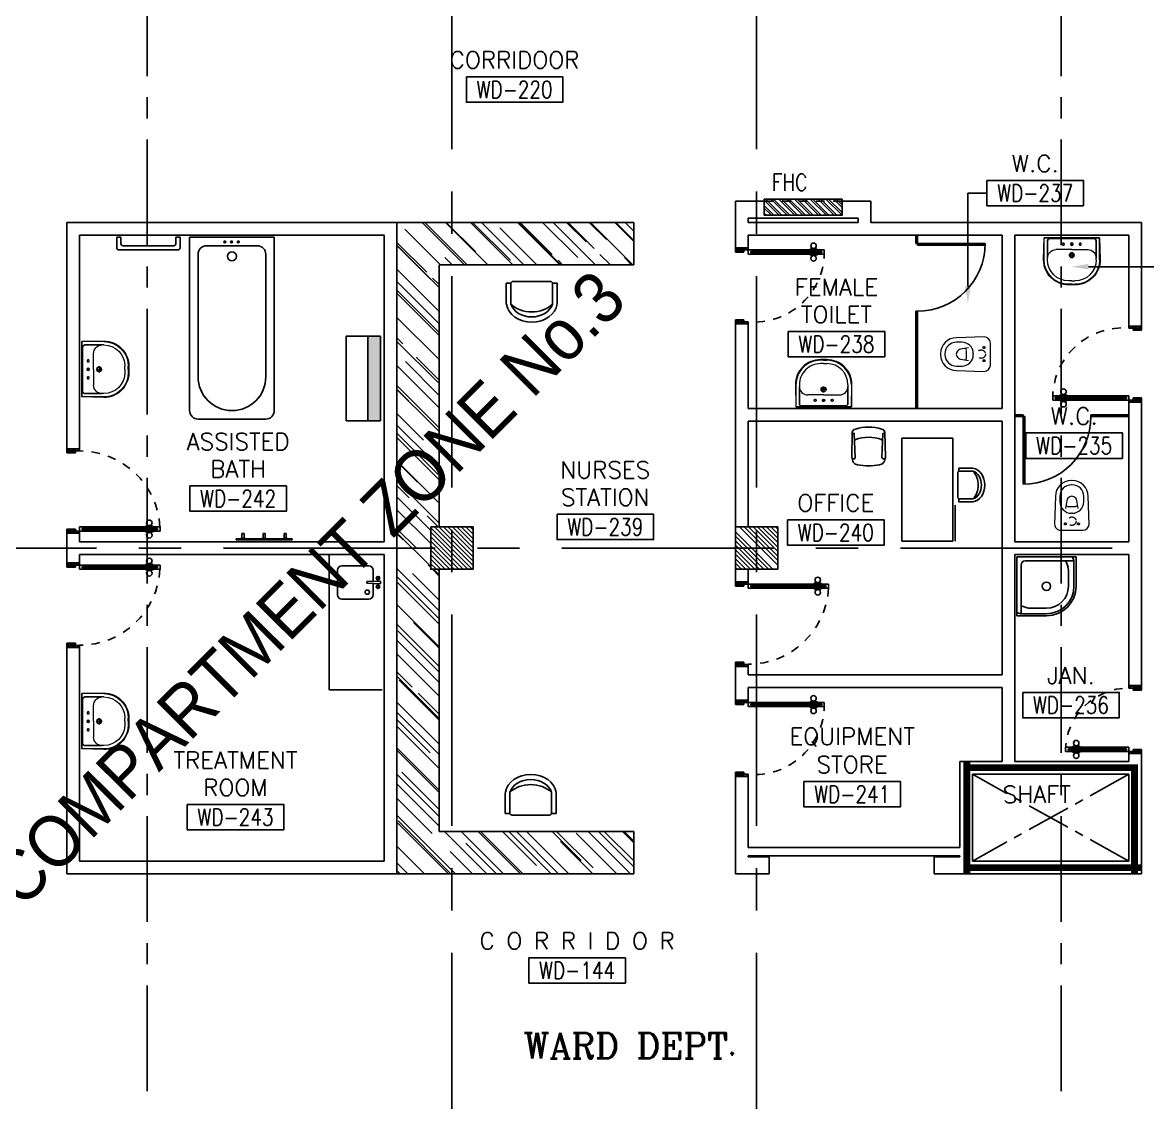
# Model space of a CAD drawing. Extents: x 88852.7 to 88945.7, y 39921.6 to 40001.1.
# Drawn here: x 88912.14 to 88925.43, y 39966.34 to 39979.11 of the extents above; entities that cross this region are included whole.
import ezdxf
from ezdxf.enums import TextEntityAlignment as Align

# ---------------------------------------------------------------- set-up
doc = ezdxf.new("R2010")
doc.units = 0
doc.header["$MEASUREMENT"] = 0
for name, pattern in [('CENTER', [2, 1.25, -0.25, 0.25, -0.25]), ('CENTER2', [1.125, 0.75, -0.125, 0.125, -0.125]), ('CENTERX2', [4, 2.5, -0.5, 0.5, -0.5]), ('DASHED', [0.75, 0.5, -0.25]), ('HIDDEN', [0.375, 0.25, -0.125]), ('HIDDEN2', [0.1875, 0.125, -0.0625])]:
    doc.linetypes.add(name, pattern=pattern)
doc.layers.get('0').update_dxf_attribs({"linetype": 'CONTINUOUS'})
for name, color, linetype in [('A-FUR-ACCES', 11, 'CONTINUOUS'), ('A-TILES', 144, 'CONTINUOUS'), ('AXES', 11, 'CENTERX2'), ('AXES1', 11, 'CENTER'), ('COL', 2, 'CONTINUOUS'), ('COUNTER', 3, 'CONTINUOUS'), ('DOOR', 7, 'CONTINUOUS'), ('FHC', 4, 'CONTINUOUS'), ('FireCompart', 7, 'DASHED'), ('FIX', 3, 'CONTINUOUS'), ('FMCHAIR', 3, 'CONTINUOUS'), ('FMDESK', 4, 'CONTINUOUS'), ('HAT', 8, 'CONTINUOUS'), ('INSUL', 4, 'CONTINUOUS'), ('ME-FIX', 7, 'CONTINUOUS'), ('PART', 5, 'CONTINUOUS'), ('RM-BOX', 4, 'CONTINUOUS'), ('RM-NAME', 2, 'CONTINUOUS'), ('RM-NO', 2, 'CONTINUOUS'), ('TXT1', 2, 'CONTINUOUS'), ('WALL', 2, 'CONTINUOUS')]:
    doc.layers.add(name, color=color, linetype=linetype)
doc.styles.add('ROMANC', font='romanc', dxfattribs={"height": 0.1})
doc.styles.add('ROMANS', font='ROMANS.shx', dxfattribs={"width": 0.6})
doc.styles.add('TTXT', font='swisse.ttf', dxfattribs={"width": 0.6})

# ---------------------------------------------------------------- blocks, each defined once
blk = doc.blocks.new('RM1')
at = {"layer": 'RM-BOX'}
blk.add_lwpolyline([(570, -200), (-570, -200), (-570, -500), (570, -500)], close=True, dxfattribs=at)
at = {"layer": 'RM-NAME', "style": 'ROMANS'}
for tag, p in [('ROOMNAME1', (0, 324)), ('ROOMNAME2', (0, 0))]:
    blk.add_attdef(tag, text='', height=200, dxfattribs=at).set_placement(p, align=Align.MIDDLE)
at = {"layer": 'RM-NO', "style": 'ROMANS', "width": 0.8}
blk.add_attdef('ROOMNO', text='', height=200, dxfattribs=at).set_placement((0, -350), align=Align.MIDDLE)
blk = doc.blocks.new('DESK-O')
for p, q in [((0, 0), (1, 0)), ((0, -1), (0, 0)), ((1, 0), (1, -1)), ((1, -1), (0, -1)), ((1, -1.05), (0.65, -1.05))]:
    blk.add_line(p, q)
blk = doc.blocks.new('DOOR80')
at = {"layer": 'DOOR', "color": 0, "linetype": 'ByBlock'}
for p, q in [((-91, 805), (-91, 740)), ((-82, 805), (-91, 805)), ((-82, 728), (-82, 818)), ((-75, 818), (-82, 818)), ((-82, 805), (-82, 740)), ((-75, 850), (-75, 900)), ((-75, 900), (-25, 900)), ((-25, 900), (-75, 900)), ((-58, 850), (-75, 850)), ((-58, 850), (-58, 870)), ((-42, 870), (-58, 870)), ((-42, 850), (-42, 870)), ((-25, 850), (-42, 850)), ((-25, 850), (-25, 900)), ((-25, 818), (-18, 818)), ((-18, 728), (-18, 818)), ((-18, 805), (-18, 740)), ((-18, 805), (-9, 805)), ((-9, 805), (-9, 740)), ((-82, 740), (-91, 740)), ((-75, 728), (-82, 728)), ((-25, 728), (-18, 728)), ((-18, 740), (-9, 740)), ((-800, 150), (-800, 0)), ((-800, 150), (-775, 150)), ((-800, 0), (-800, 150)), ((-775, 150), (-775, 100)), ((-75, 200), (-58, 200)), ((-75, 150), (-75, 200)), ((-75, 150), (-25, 150)), ((-58, 200), (-58, 180)), ((-58, 180), (-42, 180)), ((-42, 200), (-25, 200)), ((-42, 180), (-42, 200)), ((-25, 200), (-25, 150)), ((0, 150), (-25, 150)), ((-25, 150), (-25, 100)), ((0, 0), (0, 150)), ((0, 150), (0, 0)), ((-750, 0), (-800, 0)), ((-775, 100), (-750, 100)), ((-750, 100), (-750, 0)), ((-50, 100), (-50, 0)), ((-25, 100), (-50, 100)), ((-50, 0), (0, 0))]:
    blk.add_line(p, q, dxfattribs=at)
at = {"layer": 'DOOR', "linetype": 'ByBlock'}
for p, q in [((-75, 850), (-75, 200)), ((-58, 200), (-58, 850)), ((-42, 200), (-42, 850)), ((-25, 200), (-25, 850))]:
    blk.add_line(p, q, dxfattribs=at)
at = {"layer": 'DOOR', "color": 9, "linetype": 'ByBlock'}
for p, q in [((-750, 0), (-800, 114)), ((-750, 0), (-800, 40)), ((-750, 0), (-763, 100)), ((-50, 0), (0, 114)), ((-50, 0), (-37, 100)), ((-50, 0), (0, 40))]:
    blk.add_line(p, q, dxfattribs=at)
at = {"layer": 'DOOR', "color": 0, "linetype": 'ByBlock'}
for centre in [(-124, 773), (24, 773)]:
    blk.add_circle(centre, 32.4, dxfattribs=at)
at = {"layer": 'DOOR', "linetype": 'HIDDEN', "ltscale": 0.5}
blk.add_arc((-25, 150), 750, 90, 180, dxfattribs=at)
at = {"layer": 'DOOR', "color": 9, "linetype": 'ByBlock'}
for centre, radius, start, end in [((-750, 0), 154, 103.7142, 108.8947), ((-50, 0), 154, 71.1053, 76.2858), ((-750, 0), 134, 100.72, 111.8402), ((-750, 0), 94.4, 90, 121.9818), ((-750, 0), 74.4, 90, 132.2236), ((-750, 0), 54.4, 90, 156.7926), ((-750, 0), 34.4, 90, 180), ((-750, 0), 14.4, 90, 180), ((-50, 0), 94.4, 58.0182, 90), ((-50, 0), 74.4, 47.7764, 90), ((-50, 0), 54.4, 23.2074, 90), ((-50, 0), 34.4, 0, 90), ((-50, 0), 14.4, 0, 90), ((-50, 0), 134, 68.1598, 79.28), ((-50, 0), 114, 64.0838, 77.3774)]:
    blk.add_arc(centre, radius, start, end, dxfattribs=at)
blk = doc.blocks.new('CHR3')
for p, q in [((-0.039, 0.5), (-0.558, 0.5)), ((-0.039, 0.5), (-0.039, 0.412)), ((-0.05, 0.412), (-0.558, 0.412)), ((0, 0.362), (0, -0.362)), ((-0.05, -0.412), (-0.558, -0.412)), ((-0.039, -0.411), (-0.039, -0.5)), ((-0.039, -0.5), (-0.553, -0.5))]:
    blk.add_line(p, q)
for centre, radius, start, end in [((-0.497, 0), 0.503, 97.0495, 263.5769), ((-0.446, 0), 0.427, 105.249, 254.751), ((-0.212, 0), 0.538, 130.0756, 229.9244), ((-0.05, 0.362), 0.05, 0, 90), ((-0.05, -0.362), 0.05, 270, 0)]:
    blk.add_arc(centre, radius, start, end)
blk = doc.blocks.new('DOOR90')
at = {"layer": 'DOOR', "linetype": 'ByBlock'}
for p, q in [((0, 0), (-150, 0)), ((-200, -25), (-1000, -25)), ((-200, -42), (-1000, -42)), ((-200, -58), (-1000, -58)), ((-1000, -75), (-200, -75))]:
    blk.add_line(p, q, dxfattribs=at)
at = {"layer": 'DOOR', "color": 0, "linetype": 'ByBlock'}
for p, q in [((-150, 0), (-150, -25)), ((-150, 0), (0, 0)), ((0, -50), (0, 0)), ((-1050, -25), (-1050, -75)), ((-1050, -75), (-1050, -25)), ((-1000, -25), (-1050, -25)), ((-1000, -75), (-1050, -75)), ((-1020, -42), (-1020, -58)), ((-1000, -42), (-1020, -42)), ((-1000, -58), (-1020, -58)), ((-1000, -25), (-1000, -42)), ((-1000, -58), (-1000, -75)), ((-968, -25), (-968, -18)), ((-878, -18), (-968, -18)), ((-968, -75), (-968, -82)), ((-878, -82), (-968, -82)), ((-955, -18), (-955, -9)), ((-955, -9), (-890, -9)), ((-955, -18), (-890, -18)), ((-955, -82), (-955, -91)), ((-955, -82), (-890, -82)), ((-955, -91), (-890, -91)), ((-890, -18), (-890, -9)), ((-890, -82), (-890, -91)), ((-878, -25), (-878, -18)), ((-878, -75), (-878, -82)), ((-200, -42), (-200, -25)), ((-200, -25), (-150, -25)), ((-180, -42), (-200, -42)), ((-200, -75), (-200, -58)), ((-200, -58), (-180, -58)), ((-150, -75), (-200, -75)), ((-180, -58), (-180, -42)), ((-150, -75), (-150, -25)), ((-150, -25), (-100, -25)), ((-100, -25), (-100, -50)), ((-100, -50), (0, -50)), ((-150, -900), (-150, -875)), ((-150, -875), (-100, -875)), ((0, -900), (-150, -900)), ((-150, -900), (0, -900)), ((-100, -850), (0, -850)), ((-100, -875), (-100, -850)), ((0, -850), (0, -900))]:
    blk.add_line(p, q, dxfattribs=at)
at = {"layer": 'DOOR', "color": 9, "linetype": 'ByBlock'}
for p, q in [((0, -50), (-114, 0)), ((0, -50), (-40, 0)), ((0, -50), (-100, -37)), ((0, -850), (-114, -900)), ((0, -850), (-100, -863)), ((0, -850), (-40, -900))]:
    blk.add_line(p, q, dxfattribs=at)
at = {"layer": 'DOOR', "color": 0, "linetype": 'ByBlock'}
for centre in [(-923, 24), (-923, -124)]:
    blk.add_circle(centre, 32.4, dxfattribs=at)
at = {"layer": 'DOOR', "color": 9, "linetype": 'ByBlock'}
for centre, radius, start, end in [((0, -50), 74.4, 137.7764, 180), ((0, -50), 54.4, 113.2074, 180), ((0, -50), 154, 161.1053, 166.2858), ((0, -50), 134, 158.1598, 169.28), ((0, -50), 114, 154.0838, 167.3774), ((0, -50), 94.4, 148.0182, 180), ((0, -50), 34.4, 90, 180), ((0, -50), 14.4, 90, 180), ((0, -850), 154, 193.7142, 198.8947), ((0, -850), 134, 190.72, 201.8402), ((0, -850), 94.4, 180, 211.9818), ((0, -850), 74.4, 180, 222.2236), ((0, -850), 54.4, 180, 246.7926), ((0, -850), 34.4, 180, 270), ((0, -850), 14.4, 180, 270)]:
    blk.add_arc(centre, radius, start, end, dxfattribs=at)
at = {"layer": 'DOOR', "linetype": 'HIDDEN', "ltscale": 0.5}
blk.add_arc((-222, -50), 828, 178.2701, 275.003, dxfattribs=at)
blk = doc.blocks.new('DOOR-10')
at = {"layer": 'DOOR', "color": 0, "linetype": 'ByBlock'}
for p, q in [((-26, 1100), (-76, 1100)), ((-76, 1100), (-26, 1100)), ((-76, 1050), (-76, 1100)), ((-43, 1070), (-59, 1070)), ((-59, 1050), (-59, 1070)), ((-43, 1050), (-43, 1070)), ((-26, 1050), (-26, 1100)), ((-83, 1005), (-92, 1005)), ((-92, 1005), (-92, 940)), ((-83, 940), (-92, 940)), ((-76, 1018), (-83, 1018)), ((-83, 928), (-83, 1018)), ((-83, 1005), (-83, 940)), ((-59, 1050), (-76, 1050)), ((-26, 1050), (-43, 1050)), ((-26, 1018), (-18, 1018)), ((-18, 928), (-18, 1018)), ((-18, 1005), (-9, 1005)), ((-18, 1005), (-18, 940)), ((-18, 940), (-9, 940)), ((-9, 1005), (-9, 940)), ((-76, 928), (-83, 928)), ((-26, 928), (-18, 928)), ((-1001, 0), (-1001, 150)), ((-1001, 150), (-976, 150)), ((-1001, 150), (-1001, 0)), ((-976, 150), (-976, 100)), ((-76, 200), (-59, 200)), ((-76, 150), (-76, 200)), ((-76, 150), (-26, 150)), ((-59, 200), (-59, 180)), ((-59, 180), (-43, 180)), ((-43, 200), (-26, 200)), ((-43, 180), (-43, 200)), ((-26, 200), (-26, 150)), ((-1, 150), (-26, 150)), ((-26, 150), (-26, 100)), ((-951, 0), (-1001, 0)), ((-976, 100), (-951, 100)), ((-951, 100), (-951, 0)), ((-51, 100), (-51, 0)), ((-26, 100), (-51, 100)), ((-51, 0), (-1, 0))]:
    blk.add_line(p, q, dxfattribs=at)
at = {"layer": 'DOOR', "linetype": 'ByBlock'}
for p, q in [((-76, 1050), (-76, 200)), ((-59, 200), (-59, 1050)), ((-43, 200), (-43, 1050)), ((-26, 200), (-26, 1050))]:
    blk.add_line(p, q, dxfattribs=at)
at = {"layer": 'DOOR', "color": 9, "linetype": 'ByBlock'}
for p, q in [((-1, 0), (-1, 150)), ((-951, 0), (-1001, 114)), ((-951, 0), (-1001, 40)), ((-951, 0), (-964, 100)), ((-51, 0), (-1, 114)), ((-51, 0), (-37, 100)), ((-51, 0), (-1, 40))]:
    blk.add_line(p, q, dxfattribs=at)
at = {"layer": 'DOOR', "color": 0, "linetype": 'ByBlock'}
for centre in [(-124, 973), (23, 973)]:
    blk.add_circle(centre, 32.4, dxfattribs=at)
at = {"layer": 'DOOR', "linetype": 'HIDDEN', "ltscale": 0.5}
blk.add_arc((-23, 149), 952, 93.1482, 179.9482, dxfattribs=at)
at = {"layer": 'DOOR', "color": 9, "linetype": 'ByBlock'}
for centre, radius, start, end in [((-951, 0), 154, 103.7142, 108.8947), ((-51, 0), 154, 71.1053, 76.2858), ((-951, 0), 134, 100.72, 111.8402), ((-951, 0), 94.4, 90, 121.9818), ((-951, 0), 74.4, 90, 132.2236), ((-951, 0), 54.4, 90, 156.7926), ((-951, 0), 34.4, 90, 180), ((-951, 0), 14.4, 90, 180), ((-51, 0), 94.4, 58.0182, 90), ((-51, 0), 74.4, 47.7764, 90), ((-51, 0), 54.4, 23.2074, 90), ((-51, 0), 34.4, 0, 90), ((-51, 0), 14.4, 0, 90), ((-51, 0), 134, 68.1598, 79.28), ((-51, 0), 114, 64.0838, 77.3774)]:
    blk.add_arc(centre, radius, start, end, dxfattribs=at)
blk = doc.blocks.new('CHR2')
for p, q in [((-0.947, 0.386), (-0.937, 0.42)), ((-0.861, 0.48), (-0.229, 0.5)), ((-0.836, 0.425), (-0.836, 0.475)), ((-0.834, 0.423), (-0.215, 0.396)), ((-0.183, 0.469), (-0.183, 0.436)), ((-0.947, -0.386), (-0.937, -0.42)), ((-0.861, -0.48), (-0.223, -0.499)), ((-0.836, -0.425), (-0.836, -0.481)), ((-0.834, -0.423), (-0.215, -0.396)), ((-0.183, -0.469), (-0.183, -0.436))]:
    blk.add_line(p, q)
for centre, radius, start, end in [((0.442, 0), 1.442, 164.4748, 195.5252), ((-0.857, 0.397), 0.0833, 92.5404, 163.5801), ((-0.834, 0.425), 0.00208, 180, 267.4596), ((0.516, 0), 1.253, 161.5812, 198.4188), ((-0.219, 0.466), 0.0359, 3.8781, 106.7041), ((-0.214, 0.428), 0.0319, 268.1708, 14.5154), ((-0.184, 0.325), 0.154, 359.6456, 90.3755), ((-1.747, 0), 1.747, 349.2995, 10.7005), ((-0.857, -0.397), 0.0833, 196.4199, 267.4596), ((-0.834, -0.425), 0.00208, 92.5404, 180), ((-0.215, -0.468), 0.0316, 255.3205, 359.2331), ((-0.214, -0.428), 0.0319, 345.4846, 91.8292), ((-0.184, -0.325), 0.154, 269.6202, 0.3544)]:
    blk.add_arc(centre, radius, start, end)
blk = doc.blocks.new('COL50')
at = {"layer": 'COL'}
blk.add_lwpolyline([(-250, 250), (-250, -250), (250, -250), (250, 250)], close=True, dxfattribs=at)
blk = doc.blocks.new('*X574')
at = {"color": 0}
for p, q in [((235129, 162738), (235580, 163190)), ((235129, 162792), (235527, 163190)), ((235129, 162845), (235474, 163190)), ((235129, 162898), (235421, 163190)), ((235129, 162951), (235368, 163190)), ((235129, 163004), (235315, 163190)), ((235129, 163057), (235262, 163190)), ((235129, 163110), (235209, 163190)), ((235129, 163163), (235156, 163190)), ((235186, 162690), (235629, 163132)), ((235239, 162690), (235629, 163079)), ((235292, 162690), (235629, 163026)), ((235345, 162690), (235629, 162973)), ((235398, 162690), (235629, 162920)), ((235451, 162690), (235629, 162867)), ((235504, 162690), (235629, 162814)), ((235557, 162690), (235629, 162761)), ((235610, 162690), (235629, 162708))]:
    blk.add_line(p, q, dxfattribs=at)
blk = doc.blocks.new('*X575')
at = {"color": 0}
for p, q in [((238729, 162732), (239186, 163190)), ((238729, 162785), (239133, 163190)), ((238729, 162838), (239080, 163190)), ((238729, 162891), (239027, 163190)), ((238729, 162944), (238974, 163190)), ((238729, 162997), (238921, 163190)), ((238729, 163050), (238868, 163190)), ((238729, 163103), (238815, 163190)), ((238729, 163157), (238762, 163190)), ((238739, 162690), (239229, 163179)), ((238792, 162690), (239229, 163126)), ((238845, 162690), (239229, 163073)), ((238898, 162690), (239229, 163020)), ((238951, 162690), (239229, 162967)), ((239004, 162690), (239229, 162914)), ((239057, 162690), (239229, 162861)), ((239110, 162690), (239229, 162808)), ((239163, 162690), (239229, 162755)), ((239216, 162690), (239229, 162702))]:
    blk.add_line(p, q, dxfattribs=at)
blk = doc.blocks.new('LAV-003')
at = {"layer": 'FIX', "linetype": 'Continuous', "lineweight": 20}
for p, q in [((-328, -285), (-328, -25)), ((327, -285), (327, -25)), ((-288, -285), (-288, -265)), ((0, -165), (-188, -165)), ((0, -165), (187, -165)), ((287, -285), (287, -265)), ((0, -535), (-38, -535)), ((0, -575), (-38, -575)), ((0, -535), (37, -535)), ((0, -575), (37, -575))]:
    blk.add_line(p, q, dxfattribs=at)
at = {"layer": 'FIX', "linetype": 'ByBlock'}
blk.add_line((-328, -25), (327, -25), dxfattribs=at)
at = {"layer": 'FIX', "linetype": 'ByBlock', "ltscale": 0.3}
for p, q in [((-288, -265), (-288, -60)), ((0, -35), (-262, -35)), ((0, -35), (262, -35)), ((287, -265), (287, -60))]:
    blk.add_line(p, q, dxfattribs=at)
at = {"layer": 'FIX', "lineweight": 20}
for p, q in [((-16, -101), (15, -101)), ((0, -85), (0, -116))]:
    blk.add_line(p, q, dxfattribs=at)
at = {"layer": 'FIX', "linetype": 'DASHED', "lineweight": 20, "ltscale": 0.04}
for p, q in [((-36, -230), (37, -230)), ((0, -194), (0, -266))]:
    blk.add_line(p, q, dxfattribs=at)
at = {"layer": 'FIX', "linetype": 'Continuous', "lineweight": 20}
blk.add_lwpolyline([(295, -25), (0, -25), (-328, -25), (-335, -285, 0.414214), (-38, -582), (0, -582), (37, -582, 0.414214), (334, -285), (327, -25), (0, -25)], format="xyb", dxfattribs=at)
at = {"layer": 'FIX', "linetype": 'HIDDEN', "lineweight": 20, "ltscale": 0.05}
for centre in [(-100, -101), (100, -101)]:
    blk.add_circle(centre, 12.4, dxfattribs=at)
at = {"layer": 'FIX', "lineweight": 20}
for centre, radius in [((0, -101), 15.5), ((0, -230), 29.5), ((0, -230), 22.5)]:
    blk.add_circle(centre, radius, dxfattribs=at)
at = {"layer": 'FIX', "linetype": 'ByBlock', "ltscale": 0.3}
for centre, start, end in [((-262, -60), 90, 180), ((262, -60), 0, 90)]:
    blk.add_arc(centre, 25, start, end, dxfattribs=at)
at = {"layer": 'FIX', "linetype": 'Continuous', "lineweight": 20}
for centre, radius, start, end in [((-188, -265), 100, 90, 180), ((187, -265), 100, 0, 90), ((-38, -285), 290, 180, 270), ((-38, -285), 250, 180, 270), ((37, -285), 250, 270, 0), ((37, -285), 290, 270, 0)]:
    blk.add_arc(centre, radius, start, end, dxfattribs=at)
blk = doc.blocks.new('WC1')
at = {"layer": 'FIX', "lineweight": 20}
for p, q in [((-210, 204), (-538, 194)), ((-475, 141), (-538, 141)), ((-727, 5), (-727, -5)), ((-674, 5), (-674, -5)), ((-534, 24), (-540, 0)), ((-540, 0), (-534, -24)), ((-395, 76), (-490, 60)), ((-339, 5), (-339, -5)), ((-137, 0), (-137, 131)), ((-137, -131), (-137, 0)), ((-490, -60), (-395, -76)), ((-538, -141), (-475, -141)), ((-538, -194), (-210, -204)), ((-213, -204), (-210, -204))]:
    blk.add_line(p, q, dxfattribs=at)
at = {"layer": 'FIX', "linetype": 'Continuous', "lineweight": 20}
blk.add_line((-420, -47), (-420, 45), dxfattribs=at)
at = {"layer": 'FIX', "linetype": 'HIDDEN2', "lineweight": 20, "ltscale": 0.3}
blk.add_circle((-245, 0), 49.8, dxfattribs=at)
at = {"layer": 'FIX', "linetype": 'HIDDEN', "lineweight": 20, "ltscale": 0.05}
for centre in [(-213, 78), (-213, -77)]:
    blk.add_circle(centre, 11.6, dxfattribs=at)
at = {"layer": 'FIX', "lineweight": 20}
for centre, radius, start, end in [((-538, 5), 189, 90, 180), ((-538, 5), 136, 90, 180), ((-475, 5), 136, 360, 90), ((-210, 131), 73, 360, 90), ((-473, -7), 68.2, 128.9242, 152.8468), ((-464, -18), 82, 108.496, 128.9242), ((-538, -5), 189, 180, 270), ((-538, -5), 136, 180, 270), ((-473, 7), 68.2, 207.1532, 231.0758), ((-464, 18), 82, 231.0758, 251.504), ((-475, -5), 136, 270, 0), ((-210, -131), 73, 270, 0)]:
    blk.add_arc(centre, radius, start, end, dxfattribs=at)
at = {"layer": 'FIX', "linetype": 'Continuous', "lineweight": 20}
for centre, start, end in [((-443, 46), 357.6662, 91.6121), ((-442, -46), 268.3879, 2.3338)]:
    blk.add_arc(centre, 22.3, start, end, dxfattribs=at)
blk = doc.blocks.new('JAN-001')
for p, q in [((730, -30), (30, -30)), ((30, -30), (30, -730)), ((80, -130), (80, -705)), ((705, -80), (130, -80)), ((610, -80), (635, -152)), ((688, -30), (704, -76)), ((705, -380), (705, -84)), ((730, -380), (730, -30)), ((640, -380), (640, -184)), ((80, -610), (152, -635)), ((184, -640), (380, -640)), ((30, -688), (76, -704)), ((30, -730), (380, -730)), ((84, -705), (380, -705))]:
    blk.add_line(p, q)
blk.add_circle((380, -380), 50)
for centre, radius, start, end in [((130, -130), 50, 90, 180), ((680, -84), 25, 0, 19.0039), ((540, -184), 100, 0, 19.0039), ((380, -380), 350, 270, 0), ((380, -380), 325, 270, 0), ((380, -380), 260, 270, 0), ((184, -540), 100, 250.9961, 270), ((84, -680), 25, 250.9961, 270)]:
    blk.add_arc(centre, radius, start, end)
blk = doc.blocks.new('BTUB1')
at = {"layer": 'FIX'}
for points in [[(-500, -25), (-500, -2075, 0.414214), (-400, -2175), (400, -2175, 0.414214), (500, -2075), (500, -25)], [(-400, -1675, 1), (400, -1675), (400, -225, 0.414214), (300, -125), (-300, -125, 0.414214), (-400, -225)]]:
    blk.add_lwpolyline(points, format="xyb", close=True, dxfattribs=at)
for centre, radius in [((-75, -81), 11), ((5, -81), 11), ((85, -81), 11), ((0, -250), 52.2)]:
    blk.add_circle(centre, radius, dxfattribs=at)

msp = doc.modelspace()

# ---------------------------------------------------------------- hatches: boundary and pattern name
at = {"layer": 'A-FUR-ACCES', "linetype": 'ByBlock', "ltscale": 0.3}
msp.add_hatch(color=256, dxfattribs=at).paths.add_polyline_path([(88916.2176, 39975.4023), (88916.3676, 39975.4023), (88916.3676, 39974.4068), (88916.2176, 39974.4068)])
at = {"layer": 'COUNTER', "linetype": 'ByBlock'}
h = msp.add_hatch(dxfattribs=at)
h.set_pattern_fill('AR-RROOF', color=11, scale=0.3, angle=45, style=0)
h.set_pattern_definition([(135, (89182.75726, 39809.97983), (-0.25455844, 0.6788225), [4.5, -0.6, 1.5, -0.3]), (135, (89182.5812, 39810.36803), (0.49426764, 0.07000357), [0.9, -0.099, 1.8, -0.225]), (135, (89182.8315, 39810.2662), (-0.96095812, 1.24521504), [2.4, -0.42, 1.2, -0.3])])
h.paths.add_polyline_path([(88917.0603, 39976.2496), (88917.0603, 39973.1496), (88916.9603, 39973.1496), (88916.9603, 39972.6496), (88917.0603, 39972.6496), (88917.0603, 39969.5496), (88919.3603, 39969.5496), (88919.3603, 39969.0496), (88916.5603, 39969.0496), (88916.5603, 39976.7496), (88919.3603, 39976.7496), (88919.3603, 39976.2496)])
at = {"layer": 'FHC', "linetype": 'ByBlock', "ltscale": 0.3}
h = msp.add_hatch(dxfattribs=at)
h.set_pattern_fill('ANSI32', color=11, scale=0.175, style=0)
h.set_pattern_definition([(135, (89154.01644, 39945.78356), (0.046403883, 0.046403883), []), (135, (89153.985505, 39945.78356), (0.046403883, 0.046403883), [])])
h.paths.add_polyline_path([(88920.9003, 39976.8346), (88920.9003, 39977.0246), (88921.8203, 39977.0246), (88921.8203, 39976.8346)])
h.paths.add_polyline_path([(88922.0329, 39976.4134), (88922.0329, 39976.8343), (88921.7704, 39976.8343), (88921.7704, 39976.4134)], flags=9)

# ---------------------------------------------------------------- linework, layer by layer
at = {"layer": 'A-FUR-ACCES'}
for p, q in [((88913.2483, 39976.5746), (88913.2983, 39976.5746)), ((88913.2483, 39976.4746), (88913.2483, 39976.5746)), ((88913.2983, 39976.5746), (88913.2983, 39976.4996)), ((88913.9983, 39976.5746), (88913.9483, 39976.5746)), ((88913.9483, 39976.5746), (88913.9483, 39976.4996)), ((88913.9983, 39976.4746), (88913.9983, 39976.5746)), ((88913.2483, 39976.4496), (88913.2483, 39976.4746)), ((88913.9733, 39976.4246), (88913.2733, 39976.4246)), ((88913.3233, 39976.4746), (88913.9233, 39976.4746)), ((88913.9983, 39976.4496), (88913.9983, 39976.4746)), ((88913.9983, 39976.4746), (88913.9983, 39976.4496)), ((88915.9592, 39975.4048), (88915.9592, 39974.4048)), ((88916.3676, 39975.4048), (88915.9592, 39975.4048)), ((88916.2176, 39975.4048), (88916.2176, 39974.4048)), ((88916.3676, 39974.4048), (88916.3676, 39975.4048)), ((88915.9592, 39974.4048), (88916.3676, 39974.4048)), ((88914.7276, 39973.0724), (88914.753, 39973.0724)), ((88914.7276, 39973.0139), (88914.7276, 39973.0724)), ((88914.753, 39973.0139), (88914.753, 39973.0724)), ((88914.9776, 39973.0139), (88914.9776, 39973.0724)), ((88914.9776, 39973.0724), (88915.003, 39973.0724)), ((88915.003, 39973.0139), (88915.003, 39973.0724)), ((88915.2276, 39973.0139), (88915.2276, 39973.0724)), ((88915.2276, 39973.0724), (88915.253, 39973.0724)), ((88915.253, 39973.0139), (88915.253, 39973.0724)), ((88914.6601, 39973.0089), (88915.3205, 39973.0089)), ((88914.6601, 39972.9962), (88914.6601, 39973.0089)), ((88914.6601, 39972.9962), (88915.3205, 39972.9962)), ((88914.7153, 39973.0139), (88914.7653, 39973.0139)), ((88914.7153, 39973.0089), (88914.7153, 39973.0139)), ((88914.7653, 39973.0089), (88914.7653, 39973.0139)), ((88914.9653, 39973.0139), (88915.0153, 39973.0139)), ((88914.9653, 39973.0089), (88914.9653, 39973.0139)), ((88915.0153, 39973.0089), (88915.0153, 39973.0139)), ((88915.2153, 39973.0089), (88915.2153, 39973.0139)), ((88915.2153, 39973.0139), (88915.2653, 39973.0139)), ((88915.2653, 39973.0089), (88915.2653, 39973.0139)), ((88915.3205, 39972.9962), (88915.3205, 39973.0089))]:
    msp.add_line(p, q, dxfattribs=at)
for centre, start, end in [((88913.3233, 39976.4996), 180, 270), ((88913.9233, 39976.4996), 270, 0), ((88913.2733, 39976.4496), 180, 270), ((88913.9733, 39976.4496), 270, 0)]:
    msp.add_arc(centre, 0.025, start, end, dxfattribs=at)
at = {"layer": 'AXES'}
for p, q in [((88917.2103, 39921.6153), (88917.2103, 40000.4279)), ((88920.8103, 39921.6153), (88920.8103, 40000.4279)), ((88945.0103, 39972.8996), (88876.9703, 39972.8996))]:
    msp.add_line(p, q, dxfattribs=at)
at = {"layer": 'AXES1'}
for p, q in [((88913.6103, 39928.4796), (88913.6103, 39987.2996)), ((88924.4103, 39928.4796), (88924.4103, 39987.2996))]:
    msp.add_line(p, q, dxfattribs=at)
at = {"layer": 'COUNTER', "linetype": 'ByBlock'}
for p, q in [((88916.5603, 39976.7496), (88916.5603, 39969.0496)), ((88916.5603, 39976.7496), (88916.5603, 39969.0496)), ((88919.3603, 39976.7496), (88916.5603, 39976.7496)), ((88919.3603, 39976.7496), (88916.5603, 39976.7496)), ((88919.3603, 39976.2496), (88919.3603, 39976.7496)), ((88919.3603, 39976.2496), (88919.3603, 39976.7496)), ((88917.0603, 39973.1496), (88917.0603, 39976.2496)), ((88917.0603, 39973.1496), (88917.0603, 39976.2496)), ((88917.0603, 39976.2496), (88919.3603, 39976.2496)), ((88917.0603, 39976.2496), (88919.3603, 39976.2496)), ((88917.0603, 39973.1496), (88916.9603, 39973.1496)), ((88917.0603, 39973.1496), (88916.9603, 39973.1496)), ((88916.9603, 39973.1496), (88916.9603, 39972.6496)), ((88916.9603, 39973.1496), (88916.9603, 39972.6496)), ((88916.9603, 39972.6496), (88917.0603, 39972.6496)), ((88916.9603, 39972.6496), (88917.0603, 39972.6496)), ((88917.0603, 39969.5496), (88917.0603, 39972.6496)), ((88919.3603, 39969.5496), (88917.0603, 39969.5496)), ((88919.3603, 39969.5496), (88917.0603, 39969.5496)), ((88919.3603, 39969.0496), (88919.3603, 39969.5496)), ((88919.3603, 39969.0496), (88919.3603, 39969.5496)), ((88916.5603, 39969.0496), (88919.3603, 39969.0496)), ((88916.5603, 39969.0496), (88919.3603, 39969.0496))]:
    msp.add_line(p, q, dxfattribs=at)
at = {"layer": 'COUNTER'}
for p, q in [((88916.5603, 39976.7496), (88916.5603, 39969.0496)), ((88919.3603, 39976.7496), (88916.5603, 39976.7496)), ((88919.3603, 39976.2496), (88919.3603, 39976.7496)), ((88919.3603, 39976.2496), (88919.3603, 39976.7496)), ((88917.0603, 39976.2496), (88917.0603, 39973.1496)), ((88919.3603, 39976.2496), (88917.0603, 39976.2496)), ((88919.3603, 39976.2496), (88917.0603, 39976.2496)), ((88917.0603, 39972.6496), (88917.0603, 39969.5496)), ((88917.0603, 39972.6496), (88917.0603, 39969.5496)), ((88919.3603, 39969.5496), (88917.0603, 39969.5496)), ((88919.3603, 39969.5496), (88919.3603, 39969.0496)), ((88919.3603, 39969.0496), (88916.5603, 39969.0496))]:
    msp.add_line(p, q, dxfattribs=at)
at = {"layer": 'FHC', "linetype": 'ByBlock', "ltscale": 0.3}
msp.add_lwpolyline([(88921.8203, 39977.0246), (88920.9003, 39977.0246), (88920.9003, 39976.8346), (88921.8203, 39976.8346)], close=True, dxfattribs=at)
at = {"layer": 'FireCompart', "ltscale": 0.3, "const_width": 0.08}
for points in [[(88923.2944, 39969.0496), (88923.2944, 39970.3746)], [(88923.2758, 39970.3022), (88925.2756, 39970.3022), (88925.2756, 39969.0496)], [(88923.2758, 39969.1221), (88925.3603, 39969.1221)]]:
    msp.add_lwpolyline(points, dxfattribs=at)
at = {"layer": 'FIX', "color": 32, "linetype": 'ByBlock', "ltscale": 0.3}
msp.add_line((88924.5353, 39976.558), (88924.2728, 39976.558), dxfattribs=at)
at = {"layer": 'INSUL', "linetype": 'CENTER2', "ltscale": 0.7}
for p, q in [((88925.2103, 39970.2246), (88923.3602, 39969.1996)), ((88925.2103, 39969.1996), (88923.3603, 39970.2246))]:
    msp.add_line(p, q, dxfattribs=at)
at = {"layer": 'ME-FIX'}
for p, q in [((88915.7603, 39972.8226), (88915.7603, 39971.2223)), ((88916.2296, 39972.6892), (88915.9085, 39972.6892)), ((88915.8586, 39972.6393), (88915.8586, 39972.3464)), ((88916.3676, 39972.5089), (88916.2124, 39972.5028)), ((88916.2794, 39972.5028), (88916.2794, 39972.6393)), ((88916.3676, 39972.4768), (88916.3676, 39972.5089)), ((88916.3676, 39972.4768), (88916.2124, 39972.4829)), ((88916.2794, 39972.3464), (88916.2794, 39972.4829)), ((88915.9085, 39972.2965), (88916.2296, 39972.2965)), ((88915.7603, 39971.2223), (88916.3868, 39971.2223))]:
    msp.add_line(p, q, dxfattribs=at)
for centre, radius in [((88916.3365, 39972.5426), 0.0217), ((88916.3365, 39972.5426), 0.014), ((88916.21, 39972.3784), 0.0255), ((88916.3365, 39972.4431), 0.0217), ((88916.3365, 39972.4431), 0.014)]:
    msp.add_circle(centre, radius, dxfattribs=at)
for centre, radius, start, end in [((88915.9085, 39972.6393), 0.0499, 90, 180), ((88916.2296, 39972.6393), 0.0499, 0, 90), ((88916.2124, 39972.4928), 0.00997, 90, 270), ((88915.9085, 39972.3464), 0.0499, 180, 270), ((88916.2296, 39972.3464), 0.0499, 270, 0)]:
    msp.add_arc(centre, radius, start, end, dxfattribs=at)
at = {"layer": 'PART', "linetype": 'ByBlock'}
for p, q in [((88922.6903, 39976.4996), (88922.6903, 39976.5996)), ((88922.7103, 39976.4996), (88922.6903, 39976.4996)), ((88922.7103, 39976.4996), (88922.7103, 39976.5996)), ((88922.7103, 39976.4996), (88922.7103, 39976.4796)), ((88922.7103, 39976.4996), (88923.5103, 39976.4996)), ((88923.5103, 39976.4796), (88922.7103, 39976.4796)), ((88922.7103, 39975.6996), (88922.6903, 39975.6996)), ((88922.7103, 39975.6996), (88922.6903, 39975.6996)), ((88922.6903, 39974.5496), (88922.6903, 39975.6996)), ((88922.7103, 39974.5496), (88922.7103, 39975.6996)), ((88923.9603, 39974.4746), (88923.8603, 39974.4746)), ((88923.9603, 39974.4546), (88923.8603, 39974.4546)), ((88923.9603, 39974.4546), (88923.9603, 39974.4746)), ((88923.9603, 39974.4546), (88923.9603, 39974.4746)), ((88923.9603, 39974.4546), (88923.9603, 39973.6546)), ((88923.9603, 39974.4546), (88923.9803, 39974.4546)), ((88923.9803, 39973.6546), (88923.9803, 39974.4546)), ((88924.7603, 39974.4546), (88924.7603, 39974.4746)), ((88924.7603, 39974.4546), (88924.7603, 39974.4746)), ((88924.7603, 39974.4546), (88924.7603, 39974.4746)), ((88925.2103, 39974.4746), (88924.7603, 39974.4746)), ((88925.2103, 39974.4546), (88924.7603, 39974.4546))]:
    msp.add_line(p, q, dxfattribs=at)
for centre in [(88922.7103, 39976.4996), (88923.9603, 39974.4546)]:
    msp.add_arc(centre, 0.8, 270, 0, dxfattribs=at)
at = {"layer": 'RM-NAME', "color": 5, "linetype": 'ByBlock'}
for p, q in [((88923.3073, 39975.9935), (88923.3073, 39977.0964)), ((88923.3073, 39977.0964), (88923.5329, 39977.0964)), ((88924.7323, 39976.2264), (88926.0473, 39976.2264))]:
    msp.add_line(p, q, dxfattribs=at)
for points in [[(88924.7323, 39976.2597), (88924.7323, 39976.193), (88924.5323, 39976.2264)], [(88923.2739, 39975.9935), (88923.3406, 39975.9935), (88923.3073, 39975.7935)]]:
    msp.add_solid(points, dxfattribs=at)
at = {"layer": 'WALL'}
for p, q in [((88920.9003, 39976.9996), (88920.5603, 39976.9996)), ((88920.5603, 39976.9996), (88920.5603, 39976.4496)), ((88920.9003, 39976.8346), (88920.9003, 39976.9996)), ((88921.8203, 39976.8346), (88921.8203, 39976.9996)), ((88922.1603, 39976.9996), (88921.8203, 39976.9996)), ((88922.1603, 39976.7496), (88922.1603, 39976.9996)), ((88922.0103, 39976.7996), (88920.7103, 39976.7996)), ((88920.7103, 39976.7496), (88920.7103, 39976.7996)), ((88921.8201, 39976.8346), (88920.9003, 39976.8346)), ((88922.0103, 39976.7496), (88922.0103, 39976.7996)), ((88912.6603, 39974.0746), (88912.6603, 39976.7496)), ((88916.5603, 39976.7496), (88912.6603, 39976.7496)), ((88916.5603, 39976.7496), (88916.5603, 39969.0496)), ((88922.0103, 39976.7496), (88920.7103, 39976.7496)), ((88925.3603, 39976.7496), (88922.1603, 39976.7496)), ((88925.3603, 39975.5246), (88925.3603, 39976.7496)), ((88912.8103, 39974.0746), (88912.8103, 39976.5996)), ((88916.4103, 39976.5996), (88912.8103, 39976.5996)), ((88916.4103, 39976.5996), (88916.4103, 39972.9746)), ((88923.7103, 39976.5996), (88920.7103, 39976.5996)), ((88920.7103, 39976.5996), (88920.7103, 39976.4496)), ((88923.7103, 39974.5496), (88923.7103, 39976.5996)), ((88923.8603, 39972.9746), (88923.8603, 39976.5996)), ((88923.8603, 39976.5996), (88925.2103, 39976.5996)), ((88925.2103, 39975.5246), (88925.2103, 39976.5996)), ((88920.7103, 39976.4496), (88920.5603, 39976.4496)), ((88920.5603, 39975.5496), (88920.5603, 39973.1496)), ((88920.7103, 39975.5496), (88920.5603, 39975.5496)), ((88920.7103, 39975.5496), (88920.7103, 39974.5496)), ((88925.2103, 39975.5246), (88925.3603, 39975.5246)), ((88923.7103, 39974.5496), (88920.7103, 39974.5496)), ((88925.2103, 39972.9746), (88925.2103, 39974.6246)), ((88925.2103, 39974.6246), (88925.3603, 39974.6246)), ((88925.3603, 39971.2746), (88925.3603, 39974.6246)), ((88923.7103, 39974.3996), (88920.7103, 39974.3996)), ((88920.7103, 39974.3996), (88920.7103, 39973.1496)), ((88923.7103, 39974.3996), (88923.7103, 39971.3996)), ((88912.8103, 39974.0746), (88912.6603, 39974.0746)), ((88912.6603, 39972.7246), (88912.6603, 39973.0746)), ((88912.8103, 39973.0746), (88912.6603, 39973.0746)), ((88912.8103, 39972.9746), (88912.8103, 39973.0746)), ((88916.4103, 39972.9746), (88912.8103, 39972.9746)), ((88925.2103, 39972.9746), (88923.8603, 39972.9746)), ((88916.4103, 39972.8246), (88912.8103, 39972.8246)), ((88912.8103, 39972.7246), (88912.8103, 39972.8246)), ((88916.4103, 39972.8246), (88916.4103, 39969.1996)), ((88923.8603, 39972.8246), (88923.8603, 39970.3746)), ((88925.2103, 39972.8246), (88923.8603, 39972.8246)), ((88925.2103, 39971.2746), (88925.2103, 39972.8246)), ((88912.8103, 39972.7246), (88912.6603, 39972.7246)), ((88920.5603, 39972.6496), (88920.5603, 39972.4996)), ((88920.7103, 39972.6496), (88920.7103, 39972.4996)), ((88920.7103, 39972.4996), (88920.5603, 39972.4996)), ((88912.6603, 39969.0496), (88912.6603, 39971.7246)), ((88912.8103, 39971.7246), (88912.6603, 39971.7246)), ((88912.8103, 39969.1996), (88912.8103, 39971.7246)), ((88920.7103, 39971.4996), (88920.5603, 39971.4996)), ((88920.5603, 39971.4996), (88920.5603, 39971.0996)), ((88920.7103, 39971.4996), (88920.7103, 39971.3996)), ((88923.7103, 39971.3996), (88920.7103, 39971.3996)), ((88923.7103, 39971.2496), (88920.7103, 39971.2496)), ((88920.7103, 39971.2496), (88920.7103, 39971.0996)), ((88923.7103, 39971.2496), (88923.7103, 39970.3746)), ((88925.2103, 39971.2746), (88925.3603, 39971.2746)), ((88920.7103, 39971.0996), (88920.5603, 39971.0996)), ((88925.2103, 39970.4746), (88925.3603, 39970.4746)), ((88925.2103, 39970.3746), (88925.2103, 39970.4746)), ((88925.3603, 39969.0496), (88925.3603, 39970.4746)), ((88923.2103, 39970.3746), (88923.2103, 39969.3596)), ((88923.7103, 39970.3746), (88923.2103, 39970.3746)), ((88925.2103, 39970.3746), (88923.8603, 39970.3746)), ((88920.5603, 39970.1996), (88920.5603, 39969.0496)), ((88920.7103, 39970.1996), (88920.5603, 39970.1996)), ((88920.7103, 39970.1996), (88920.7103, 39969.3596)), ((88923.3603, 39970.2246), (88923.3603, 39969.1996)), ((88925.2103, 39970.2246), (88923.3603, 39970.2246)), ((88923.3603, 39970.1996), (88923.3603, 39969.1996)), ((88925.2103, 39969.1996), (88925.2103, 39970.2246)), ((88923.2103, 39969.3596), (88920.7103, 39969.3596)), ((88916.4103, 39969.1996), (88912.8103, 39969.1996)), ((88923.2103, 39969.2596), (88920.7103, 39969.2596)), ((88920.7103, 39969.2496), (88920.7103, 39969.2596)), ((88920.9574, 39969.2496), (88920.7103, 39969.2496)), ((88920.9574, 39969.0496), (88920.9574, 39969.2496)), ((88922.9074, 39969.0496), (88922.9074, 39969.2496)), ((88923.2103, 39969.2496), (88922.9074, 39969.2496)), ((88923.2103, 39969.2496), (88923.2103, 39969.2596)), ((88925.2103, 39969.1996), (88923.3602, 39969.1996)), ((88916.5603, 39969.0496), (88912.6603, 39969.0496)), ((88920.9574, 39969.0496), (88920.5603, 39969.0496)), ((88925.3603, 39969.0496), (88922.9074, 39969.0496))]:
    msp.add_line(p, q, dxfattribs=at)
at = {"layer": 'WALL', "color": 250, "linetype": 'HIDDEN', "ltscale": 0.25}
msp.add_line((88921.8134, 39976.9996), (88920.8934, 39976.9996), dxfattribs=at)
at = {"layer": 'WALL', "linetype": 'ByBlock', "ltscale": 0.3}
for points in [[(88916.9603, 39973.1496), (88917.4603, 39973.1496), (88917.4603, 39972.6496), (88916.9603, 39972.6496)], [(88920.5603, 39973.1496), (88921.0603, 39973.1496), (88921.0603, 39972.6496), (88920.5603, 39972.6496)]]:
    msp.add_lwpolyline(points, close=True, dxfattribs=at)

# ---------------------------------------------------------------- block references
at = {"layer": 'A-TILES', "linetype": 'ByBlock', "ltscale": 0.3, "xscale": -0.001000000003841706, "yscale": 0.000999999996565748, "zscale": 0.001}
msp.add_blockref('LAV-003', (88924.5353, 39976.593), dxfattribs=at)
at = {"layer": 'A-TILES', "linetype": 'ByBlock', "ltscale": 0.3, "xscale": 0.001000000003841706, "yscale": 0.000999999996565748, "zscale": 0.001, "rotation": 180}
msp.add_blockref('LAV-003', (88921.6023, 39974.5456), dxfattribs=at)
at = {"layer": 'COL', "xscale": 0.001000000003841706, "yscale": 0.000999999996565748, "zscale": 0.001}
for p in [(88917.2103, 39972.8996), (88920.8103, 39972.8996)]:
    msp.add_blockref('COL50', p, dxfattribs=at)
at = {"layer": 'DOOR', "color": 0, "linetype": 'ByBlock', "xscale": -0.001000000003841706, "yscale": 0.000999999996565748, "zscale": 0.001}
for p in [(88920.5603, 39976.4496), (88920.5603, 39971.0996)]:
    msp.add_blockref('DOOR90', p, dxfattribs=at)
at = {"layer": 'DOOR', "color": 0, "linetype": 'ByBlock', "yscale": 0.000999999996565748, "zscale": 0.001}
for name, p, xscale, rotation in [('DOOR90', (88925.3603, 39974.6246), -0.001000000003841706, 180), ('DOOR80', (88925.3603, 39970.47), -0.000999999996565748, 90)]:
    msp.add_blockref(name, p, dxfattribs=dict(at, xscale=xscale, rotation=rotation))
at = {"layer": 'DOOR', "color": 0, "linetype": 'ByBlock', "ltscale": 0.3, "yscale": 0.000999999996565748, "zscale": 0.001, "rotation": 270}
for p, xscale in [((88912.6603, 39973.0739), 0.000999999996565748), ((88912.6603, 39972.7253), -0.000999999996565748), ((88920.5603, 39972.5003), -0.000999999996565748)]:
    msp.add_blockref('DOOR-10', p, dxfattribs=dict(at, xscale=xscale))
at = {"layer": 'FIX', "yscale": 0.000999999996565748, "zscale": 0.001}
for name, p, xscale in [('BTUB1', (88914.6103, 39976.5996), -0.001000000003841706), ('WC1', (88923.7103, 39975.1926), 0.001000000003841706)]:
    msp.add_blockref(name, p, dxfattribs=dict(at, xscale=xscale))
for name, p, xscale, rotation in [('LAV-003', (88912.8103, 39975.0129), -0.000999999996565748, 90), ('WC1', (88924.5353, 39972.9726), 0.000999999996565748, 270), ('JAN-001', (88923.8553, 39972.8276), -0.000999999996565748, 90), ('LAV-003', (88912.8103, 39970.8512), -0.000999999996565748, 90)]:
    msp.add_blockref(name, p, dxfattribs=dict(at, xscale=xscale, rotation=rotation))
at = {"layer": 'FMCHAIR'}
for name, p, xscale, yscale, zscale, rotation in [('CHR3', (88918.1525, 39976.0516), 0.4800000000032014, 0.5999999999985448, 0.54, 90), ('CHR2', (88922.1334, 39973.8711), 0.4599999999991269, 0.4000000000014552, 0.34, 270), ('CHR3', (88918.1408, 39969.7436), -0.4800000000032014, 0.5999999999985448, 0.54, 90)]:
    msp.add_blockref(name, p, dxfattribs=dict(at, xscale=xscale, yscale=yscale, zscale=zscale, rotation=rotation))
at = {"layer": 'FMCHAIR', "xscale": -0.3200000000069849, "yscale": 0.4000000000014552, "zscale": 0.36}
msp.add_blockref('CHR3', (88923.188, 39973.6448), dxfattribs=at)
at = {"layer": 'FMDESK', "xscale": -1.220000000001164, "yscale": 0.5999999999985448, "zscale": 0.58, "rotation": 90}
msp.add_blockref('DESK-O', (88922.528, 39974.2011), dxfattribs=at)
at = {"layer": 'HAT', "xscale": -0.001000000003841706, "yscale": 0.000999999996565748, "zscale": 0.001}
for name in ['*X575', '*X574']:
    msp.add_blockref(name, (89156.1888, 39809.9598), dxfattribs=at)
at = {"layer": 'RM-NAME'}
ref = msp.add_blockref('RM1', (88917.9503, 39978.671), dxfattribs=dict(at, xscale=-0.001000000003841706, yscale=0.000999999996565748, zscale=0.001))
ref.add_attrib('ROOMNO', 'WD-220', dxfattribs={"layer": 'RM-NO', "height": 0.2, "style": 'ROMANS', "width": 0.8}).set_placement((88917.9503, 39978.321), align=Align.MIDDLE)
ref.add_attrib('ROOMNAME2', 'CORRIDOOR', dxfattribs={"height": 0.2, "style": 'ROMANS'}).set_placement((88917.9503, 39978.671), align=Align.MIDDLE)
ref = msp.add_blockref('RM1', (88924.1028, 39977.4464), dxfattribs=dict(at, xscale=-0.001000000003841706, yscale=0.000999999996565748, zscale=0.001))
ref.add_attrib('ROOMNO', 'WD-237', dxfattribs={"layer": 'RM-NO', "height": 0.2, "style": 'ROMANS', "width": 0.8}).set_placement((88924.1028, 39977.0964), align=Align.MIDDLE)
ref.add_attrib('ROOMNAME2', 'W.C.', dxfattribs={"height": 0.2, "style": 'ROMANS'}).set_placement((88924.1028, 39977.4464), align=Align.MIDDLE)
ref = msp.add_blockref('RM1', (88921.7538, 39975.6609), dxfattribs=dict(at, xscale=-0.001000000003841706, yscale=0.000999999996565748, zscale=0.001))
ref.add_attrib('ROOMNO', 'WD-238', dxfattribs={"layer": 'RM-NO', "height": 0.2, "style": 'ROMANS', "width": 0.8}).set_placement((88921.7538, 39975.3109), align=Align.MIDDLE)
ref.add_attrib('ROOMNAME2', 'TOILET', dxfattribs={"height": 0.2, "style": 'ROMANS'}).set_placement((88921.7538, 39975.6609), align=Align.MIDDLE)
ref.add_attrib('ROOMNAME1', 'FEMALE', dxfattribs={"height": 0.2, "style": 'ROMANS'}).set_placement((88921.7538, 39975.9847), align=Align.MIDDLE)
ref = msp.add_blockref('RM1', (88924.563, 39974.4607), dxfattribs=dict(at, xscale=-0.001000000003841706, yscale=0.000999999996565748, zscale=0.001))
ref.add_attrib('ROOMNO', 'WD-235', dxfattribs={"layer": 'RM-NO', "height": 0.2, "style": 'ROMANS', "width": 0.8}).set_placement((88924.563, 39974.1107), align=Align.MIDDLE)
ref.add_attrib('ROOMNAME2', 'W.C.', dxfattribs={"height": 0.2, "style": 'ROMANS'}).set_placement((88924.563, 39974.4607), align=Align.MIDDLE)
ref = msp.add_blockref('RM1', (88914.6833, 39973.8346), dxfattribs=dict(at, xscale=-0.001000000003841706, yscale=0.000999999996565748, zscale=0.001))
ref.add_attrib('ROOMNO', 'WD-242', dxfattribs={"layer": 'RM-NO', "height": 0.2, "style": 'ROMANS', "width": 0.8}).set_placement((88914.6833, 39973.4846), align=Align.MIDDLE)
ref.add_attrib('ROOMNAME2', 'BATH', dxfattribs={"height": 0.2, "style": 'ROMANS'}).set_placement((88914.6833, 39973.8346), align=Align.MIDDLE)
ref.add_attrib('ROOMNAME1', 'ASSISTED', dxfattribs={"height": 0.2, "style": 'ROMANS'}).set_placement((88914.6833, 39974.1584), align=Align.MIDDLE)
ref = msp.add_blockref('RM1', (88919.0221, 39973.5), dxfattribs=dict(at, xscale=-0.001000000003841706, yscale=0.000999999996565748, zscale=0.001))
ref.add_attrib('ROOMNO', 'WD-239', dxfattribs={"layer": 'RM-NO', "height": 0.2, "style": 'ROMANS', "width": 0.8}).set_placement((88919.0221, 39973.15), align=Align.MIDDLE)
ref.add_attrib('ROOMNAME2', 'STATION', dxfattribs={"height": 0.2, "style": 'ROMANS'}).set_placement((88919.0221, 39973.5), align=Align.MIDDLE)
ref.add_attrib('ROOMNAME1', 'NURSES', dxfattribs={"height": 0.2, "style": 'ROMANS'}).set_placement((88919.0221, 39973.8238), align=Align.MIDDLE)
ref = msp.add_blockref('RM1', (88921.7461, 39973.433), dxfattribs=dict(at, xscale=-0.001000000003841706, yscale=0.000999999996565748, zscale=0.001))
ref.add_attrib('ROOMNO', 'WD-240', dxfattribs={"layer": 'RM-NO', "height": 0.2, "style": 'ROMANS', "width": 0.8}).set_placement((88921.7461, 39973.083), align=Align.MIDDLE)
ref.add_attrib('ROOMNAME2', 'OFFICE', dxfattribs={"height": 0.2, "style": 'ROMANS'}).set_placement((88921.7461, 39973.433), align=Align.MIDDLE)
ref = msp.add_blockref('RM1', (88924.5249, 39971.3931), dxfattribs=dict(at, xscale=-0.001000000003841706, yscale=0.000999999996565748, zscale=0.001))
ref.add_attrib('ROOMNO', 'WD-236', dxfattribs={"layer": 'RM-NO', "height": 0.2, "style": 'ROMANS', "width": 0.8}).set_placement((88924.5249, 39971.0431), align=Align.MIDDLE)
ref.add_attrib('ROOMNAME2', 'JAN.', dxfattribs={"height": 0.2, "style": 'ROMANS'}).set_placement((88924.5249, 39971.3931), align=Align.MIDDLE)
ref = msp.add_blockref('RM1', (88921.94, 39970.3395), dxfattribs=dict(at, xscale=-0.001000000003841706, yscale=0.000999999996565748, zscale=0.001))
ref.add_attrib('ROOMNO', 'WD-241', dxfattribs={"layer": 'RM-NO', "height": 0.2, "style": 'ROMANS', "width": 0.8}).set_placement((88921.94, 39969.9895), align=Align.MIDDLE)
ref.add_attrib('ROOMNAME2', 'STORE', dxfattribs={"height": 0.2, "style": 'ROMANS'}).set_placement((88921.94, 39970.3395), align=Align.MIDDLE)
ref.add_attrib('ROOMNAME1', 'EQUIPMENT', dxfattribs={"height": 0.2, "style": 'ROMANS'}).set_placement((88921.94, 39970.6633), align=Align.MIDDLE)
ref = msp.add_blockref('RM1', (88914.6521, 39970.0686), dxfattribs=dict(at, xscale=-0.001000000003841706, yscale=0.000999999996565748, zscale=0.001))
ref.add_attrib('ROOMNO', 'WD-243', dxfattribs={"layer": 'RM-NO', "height": 0.2, "style": 'ROMANS', "width": 0.8}).set_placement((88914.6521, 39969.7186), align=Align.MIDDLE)
ref.add_attrib('ROOMNAME2', 'ROOM', dxfattribs={"height": 0.2, "style": 'ROMANS'}).set_placement((88914.6521, 39970.0686), align=Align.MIDDLE)
ref.add_attrib('ROOMNAME1', 'TREATMENT', dxfattribs={"height": 0.2, "style": 'ROMANS'}).set_placement((88914.6521, 39970.3924), align=Align.MIDDLE)
at = {"layer": 'RM-NAME', "xscale": 0.001000000003841706, "yscale": 0.000999999996565748, "zscale": 0.001}
msp.add_blockref('RM1', (88918.6894, 39968.256), dxfattribs=at).add_auto_attribs({'ROOMNO': 'WD-144', 'ROOMNAME2': 'C O R R I D O R'})

# ---------------------------------------------------------------- texts
at = {"layer": 'RM-NAME', "style": 'ROMANS'}
msp.add_text('SHAFT', height=0.2, dxfattribs=at).set_placement((88924.1227, 39969.9879), align=Align.MIDDLE)
at = {"layer": 'RM-NAME', "color": 2, "style": 'ROMANC'}
msp.add_text(' WARD DEPT. ', height=0.3, dxfattribs=at).set_placement((88919.3137, 39967.0164), align=Align.MIDDLE)
at = {"layer": 'TXT1', "color": 6, "style": 'TTXT', "width": 0.9}
msp.add_text('SMOKE COMPARTMENT ZONE No.3', height=0.607852, rotation=45, dxfattribs=at).set_placement((88910.0245, 39966.5205))
at = {"layer": 'WALL', "style": 'ROMANS', "width": 0.8}
msp.add_text('FHC', height=0.2, dxfattribs=at).set_placement((88920.9923, 39977.124))

doc.saveas('drawing.dxf')
